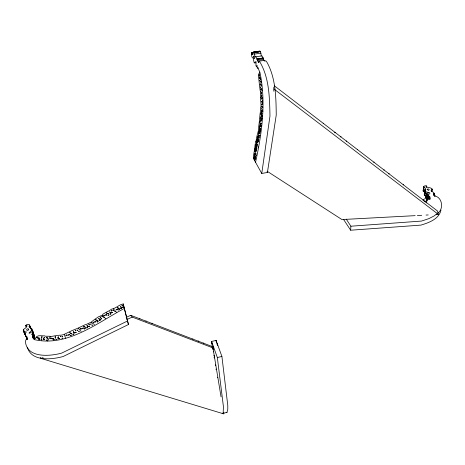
<?xml version="1.0" encoding="UTF-8"?>
<svg xmlns="http://www.w3.org/2000/svg" width="465" height="465" viewBox="0 0 465 465"><rect width="100%" height="100%" fill="white"/><g stroke="black" fill="none" stroke-linecap="round" stroke-linejoin="round"><path stroke-width="0.7" d="M55.225 336.66L55.068 337.439A1.093 0.75 -22.1 0 1 55.114 337.555C55.097 339.421 56.399 337.288 55.213 336.561M251.873 52.894L252.1 54.696L252.565 53.719L252.884 54.504L253.623 51.97L259.842 51.069L260.371 51.644L251.873 52.894L251.681 52.487L251.385 53.306L251.908 57.038L253.088 58.108L254.152 62.624L254.378 62.258L254.93 63.321L255.785 61.572L256.105 61.706L255.924 65.879L256.663 66.6L257.011 65.495L257.186 67.878L257.837 68.558L257.895 67.547L259.517 71.604L259.546 73.191L258.662 73.947L258.447 75.557L259.249 83.026A4.051 1.087 82.4 0 0 259.272 83.392L260.168 90.652A1.18 0.314 82.2 0 0 260.4 91.192L260.586 91.39M261.673 89.111L261.708 89.652L261.696 88.699A6.644 1.808 82.2 0 0 261.673 89.111M23.82 331.045L23.297 329.9C24.041 328.557 26.278 328.174 26.197 326.866L25.755 325.448C26.488 324.274 28.394 324.047 29.429 324.942L29.557 325.361C28.115 327.337 30.115 327.366 30.928 328.325C32.126 329.11 31.951 330.865 33.271 333.457M440.989 210.093C439.03 219.184 428.788 222.729 420.935 225.107L350.656 230.216L350.872 226.217L346.251 219.125M427.817 199.334L426.806 199.415A1.11 0.668 5.4 0 0 426.62 199.531L427.37 199.799A5.278 3.179 5.4 0 1 427.608 199.909A12.34 7.411 4.8 0 0 427.736 199.601L428.306 196.003L427.876 195.463L429.23 194.771L427.608 194.579C422.923 191.103 434.397 194.748 428.044 192.283C426.353 192.202 424.394 191.144 425.213 190.266C424.778 189.133 426.347 188.011 423.917 187.395L423.83 186.517L424.353 186L426.068 185.709L426.783 186.093L426.585 187.424M217.132 344.286L217.085 343.501M258.226 147.446L256.238 141.354L256.238 139.977A5.993 1.529 81 0 0 256.308 139.61C256.703 135.234 258.552 132.287 258.72 127.799A3.418 0.901 81.2 0 1 258.674 127.387L258.685 126.747A3.429 0.901 81.2 0 1 258.726 126.579L259.214 122.626A4.697 1.244 81.3 0 1 259.313 121.824L260.063 113.873A3.784 1.006 81.5 0 1 260.109 113.675L260.266 112.611A1.168 0.308 81.6 0 1 260.266 112.297L260.662 109.258A5.162 1.383 81.7 0 1 260.766 108.362L261.039 105.253L260.644 99.655A4.226 1.139 81.9 0 1 260.65 99.359L260.4 91.192M50.127 337.061L50.162 336.683A0.982 0.674 -22.3 0 0 49.935 336.271L45.157 336.195L44.483 335.811A3.36 2.29 -22.6 0 0 44.187 335.835C41.205 336.032 36.741 334.434 35.27 338.578C33.84 340.304 31.678 335.451 32.893 335.899C34.73 333.498 29.452 335.474 32.637 333.539C33.445 329.017 29.568 334.492 28.999 333.062L31.55 330.493L31.736 329.412M109.612 311.922L110.298 312.869A1.389 0.971 -17.2 0 0 110.833 312.992L112.67 312.294M262.493 104.462C262.574 103.666 262.51 100.981 261.452 101.626M273.798 91.21L273.827 87.153M26.691 337.224L26.749 338.491L27.266 339.159M216.045 340.764L216.167 341.606M259.737 51.505L259.842 51.069M120.313 306.545L120.935 307.493A1.29 0.901 -16.3 0 0 121.452 307.621L123.289 306.935M83.433 327.953L83.032 328.761A3.784 2.633 -19.8 0 1 82.66 328.767L81.974 328.267L83.13 328.098A6.777 4.697 -19.8 0 0 83.433 327.953L83.485 327.924M260.673 113.03L261.522 116.331L261.4 115.361M259.278 126.172L260.011 129.067L259.644 127.271A1.505 0.395 81.3 0 1 259.598 127.061L259.238 126.027M424.557 192.202L423.133 191.039L423.708 187.04M423.83 186.517L423.133 191.039M423.336 191.394L423.917 187.395M425.26 193.016C424.074 198.811 423.999 191.016 424.905 189.918M424.493 194.108L425.12 189.063M424.557 193.829L425.115 189.726M424.621 194.271L424.772 192.574M425.923 196.021L424.685 195.317L425.277 191.313M424.685 195.317L425.301 191.231M213.208 349.738L213.22 349.639A3.36 0.465 77.2 0 0 213.226 349.482L212.987 348.645A5.458 0.756 77.2 0 1 213.028 348.895L213.04 349.407M261.562 113.925L261.568 113.879A8.678 2.296 81.7 0 0 261.609 113.57L261.528 112.112L261.905 113.379A4.795 1.273 81.6 0 1 261.946 113.867L261.568 113.879M427.422 198.764L425.83 197.579L426.504 193.155M425.888 197.718L426.533 193.376M426.05 197.823L426.649 193.812M426.498 197.846L427.103 193.835M265.114 61.153C265.387 59.962 266.707 61.752 266.962 62.252C275.815 78.155 276.012 97.313 276.245 115.018L267.422 172.439L261.76 173.474L269.973 116.058C269.59 98.086 269.375 78.573 260.208 62.508C259.592 61.781 258.709 61.182 258.685 62.56A5.156 1.378 83 0 1 258.523 62.694L258.18 61.328L264.469 60.398L264.538 61.148M426.382 200.101L426.178 201.438L426.434 200.09L427.352 200.572A2.511 1.511 5.3 0 1 427.37 200.781L426.114 200.863A6.376 3.825 5.1 0 0 426.329 200.717L426.434 200.09M426.672 197.985L427.277 193.975M426.835 198.41L427.44 194.393M426.998 198.596L427.608 194.579M427.37 198.811L428.033 194.754M428.457 199.037L428.864 196.364L428.306 196.003M428.695 199.072C428.724 193.545 430.491 197.433 430.294 199.148C427.759 198.636 424.818 197.689 422.947 200.177M429.23 199.572L429.747 196.224M431.729 191.487C433.601 186.93 428.201 187.982 425.899 186.82L426.783 186.093M432.02 191.069L432.148 188.813M433.578 195.387C436.705 191.493 427.974 191.487 432.229 189.732M433.781 194.765L433.897 193.382M433.886 195.12L433.996 193.428M69.436 334.422L68.983 335.306A4.08 2.831 -20.9 0 1 68.588 335.312C67.21 334.98 68.268 334.626 69.111 334.585A7.359 5.074 -21 0 0 69.436 334.422L69.494 334.393M260.121 84.397L260.679 83.578L261.237 86.083M434.734 196.631L434.949 195.288L434.45 195.033A2.505 1.482 5.6 0 1 433.781 194.329L434.089 193.58M32.428 332.626L34.166 336.968M33.085 335.742C36.439 343.966 34.131 334.382 32.393 332.835M254.483 150.021L253.809 153.81A2.924 0.732 80.5 0 0 253.756 153.962L253.559 155.258A2.063 0.517 80.4 0 0 253.425 156.013L253.344 158.303L261.76 173.474M255.535 162.366C262.062 132.781 266.224 102.044 259.865 72.046M254.32 153.671L254.977 156.757L254.896 155.932M256.163 147.074L256.25 147.928L255.581 144.702M425.83 197.579L426.161 197.079M259.877 78.62L260.028 77.411A3.203 0.86 82.5 0 0 259.912 77.074L259.703 76.719L259.83 78.196A8.126 2.156 82.5 0 1 259.877 78.62L259.883 78.695M58.392 336.887L58.317 338.357L59.683 338.613M253.623 51.97C254.803 52.318 254.628 58.456 255.547 56.753L262.091 55.91L263.736 59.776A3.278 0.901 83.1 0 0 264.242 60.404L264.469 60.398M257.54 136.222L258.116 139.401L257.854 137.524A1.715 0.448 81 0 1 257.819 137.297L257.505 136.059M33.957 336.055L34.398 335.625L32.806 332.039M41.931 336.625C42.577 337.875 40.432 339.404 41.35 337.654A1.07 0.727 -22.8 0 0 41.379 337.474L41.955 336.573M86.967 325.419L87.298 326.511A1.226 0.86 -19.5 0 0 87.757 326.697L89.722 326.128M73.301 331.661L73.627 332.853A1.325 0.924 -20.7 0 0 74.121 333.056L76.243 332.434M97.301 322.053L97.354 321.949A2.162 1.517 -18.6 0 1 97.476 321.78L98.243 321.449L97.325 321.995M223.345 413.251L227.013 412.321L227.786 409.247L227.792 405.532L221.904 356.457L216.086 340.403L216.039 340.769M26.197 326.866L27.214 325.895L25.744 325.733M23.297 329.9L23.616 330.237L23.25 330.923L24 331.766L26.395 331.905L25.366 333.155L25.046 334.445L27.069 338.95M261.388 120.947L261.446 118.755A1.552 0.413 81.5 0 0 261.284 118.029L260.702 116.901M108.002 315.38L108.06 315.282A2.139 1.5 -17.5 0 1 108.194 315.125L108.973 314.846L108.031 315.322M259.894 133.217L259.941 131.246A1.418 0.372 81.1 0 0 259.796 130.578L259.267 129.52M212.644 347.448L212.511 346.966L212.732 347.46M118.558 310.004L118.622 309.899A2.273 1.593 -16.5 0 1 118.761 309.742L119.54 309.469L118.587 309.946M27.04 339.177L26.517 338.038L26.749 337.544A2.668 1.784 -23.4 0 0 26.726 336.579L25.761 336.096M139.733 318.932L139.942 318.566M145.9 321.234L146.08 320.926M151.956 323.559L152.136 323.245M98.592 318.502L99.388 319.397A1.407 0.982 -18.3 0 0 99.946 319.484L101.748 318.665M192.748 339.188L192.923 338.886M198.171 341.258L198.346 340.967M203.496 343.356L203.699 343.019M47.424 341.025L50.272 336.858M426.248 202.972L426.173 202.525M424.51 193.097L424.853 192.929M44.448 337.567L43.629 339.078L44.646 339.671M261.661 96.575L261.917 95.778A3.668 0.982 82 0 0 261.824 95.354L261.4 94.79L261.65 96.168A8.847 2.354 82.1 0 1 261.661 96.575L261.667 96.644M25.087 334.097L24.825 334.352L23.25 330.923M84.31 329.005L84.357 328.947A2.47 1.732 -19.8 0 1 84.578 328.743L85.403 328.517L84.357 328.947M105.758 318.723L102.335 315.497L100.899 315.729A5.243 3.627 -18.1 0 1 100.457 315.979L98.191 316.95L95.249 319.042A0.907 0.634 -18.7 0 0 95.034 319.106L91.047 322.21L85.955 324.599A2.947 2.058 -19.7 0 0 85.624 324.582L84.99 324.762A2.964 2.069 -19.6 0 0 84.781 324.901L83.7 325.454A0.918 0.639 -19.8 0 0 83.438 325.506L80.422 326.976A4.04 2.819 -20.1 0 0 79.556 327.377L78.515 328.459L81.189 331.504M31.835 328.738L33.393 332.208L32.963 332.661M437.699 213.173C443.959 209.285 442.32 197.381 435.112 196.096A3.929 2.325 5.7 0 1 434.74 195.963L434.473 195.573L434.949 195.288M53.562 338.392L52.562 339.142A3.075 2.116 -22 0 1 52.289 339.02C51.58 338.171 52.603 338.264 53.213 338.45A7.405 5.069 -21.8 0 0 53.562 338.392L53.62 338.38M216.086 340.403L211.592 341.455L212.057 345.292A2.302 0.32 77.2 0 0 212.098 345.542L212.511 348.018M256 151.451L256.116 149.777A1.569 0.401 80.6 0 0 255.994 149.085L255.471 147.731M259.435 121.167L261.51 126.352M58.352 336.834C56.678 337.892 58.41 339.584 59.741 338.59M260.632 128.572L260.551 129.561L260.54 128.764A2.866 0.756 81.2 0 1 260.632 128.572L260.656 128.555M436.664 213.97L434.077 215.963L428.794 218.66L421.534 221.067L350.872 226.217M95.947 321.274L95.86 322.042A3.993 2.784 -18.6 0 1 95.476 322.111L94.529 321.751L95.691 321.454A6.033 4.191 -18.8 0 0 95.947 321.274L95.988 321.245M95.563 319.786L97.952 320.408L96.447 320.228A1.494 1.046 -18.7 0 0 96.267 320.199L95.505 319.763M260.156 84.444L260.813 84.339L261.237 86.013M323.181 123.446L323.541 123.202M334.579 132.734L335.323 132.246M340.543 136.983L341.054 136.652M346.187 141.302L346.692 140.982M106.764 314.52L106.601 315.282A3.947 2.749 -17.6 0 1 106.218 315.322L105.334 314.904L106.497 314.683A5.964 4.139 -17.7 0 0 106.764 314.52L106.811 314.491M117.389 309.132L117.192 309.893A3.819 2.662 -16.6 0 1 116.82 309.934L115.971 309.51L117.122 309.295A6.225 4.325 -16.7 0 0 117.389 309.132L117.436 309.103M357.312 149.689L357.707 149.445M106.543 313.009L108.798 313.788L107.403 313.52A1.476 1.029 -17.7 0 0 107.188 313.462L106.433 312.962M117.25 307.621L119.424 308.405L118.017 308.121A1.366 0.953 -16.7 0 0 117.854 308.08L117.145 307.568M373.726 162.285L374.122 162.047M124.44 308.347C96.61 323.239 67.117 347.309 33.933 339.537M113.222 308.905L116.762 306.929A0.895 0.622 -16.6 0 1 117.035 306.859L117.965 306.261A2.604 1.819 -16.4 0 1 118.191 306.092L119.784 305.255A1.843 1.285 -16.3 0 1 120.743 304.72L123.208 303.93L128.485 324.506L63.147 356.521C51.946 359.596 31.312 361.915 27.348 347.192M383.765 170.126L384.259 169.835M388.705 173.916L389.199 173.625M260.499 91.436L262.254 90.425M403.231 184.861L403.579 184.669M44.442 337.503C42.763 337.904 42.797 340.403 44.71 339.653M69.791 332.615L71.767 333.777L70.418 333.289A1.401 0.971 -21.1 0 0 70.267 333.225L69.698 332.551M83.723 326.296L85.595 327.354L84.322 326.912A1.302 0.907 -19.9 0 0 84.177 326.854L83.636 326.232M123.208 303.93L127.48 321.013L61.735 353.086C50.365 356.248 27.452 358.486 25.441 342.031C25.47 340.694 25.837 339.433 27.092 338.822A4.185 2.802 -23.5 0 0 27.319 338.508L27.208 338.026L26.517 338.038M424.539 194.614L424.167 194.823M126.131 317.392L130.735 315.311L211.226 346.158L212.97 347.913L221.055 396.895M40.507 357.387L41.083 358.428L43.065 357.533M126.98 319.49L132.269 317.095L212.97 347.913M78.783 327.825L71.197 330.946A3.226 2.244 -20.8 0 0 70.965 331.092L69.849 331.69A0.994 0.686 -21 0 0 69.506 331.754L66.228 333.353A4.383 3.046 -21.3 0 0 65.28 333.794C63.037 335.393 60.02 335.12 57.491 335.41A3.551 2.453 -21.9 0 0 57.218 335.486L55.887 335.707A0.837 0.575 -21.9 0 0 55.591 335.695L50.162 336.683M101.725 318.711L100.213 319.188L98.685 318.508M258.18 61.328L257.959 61.334A3.284 0.878 83 0 1 257.465 60.7L256.494 57.689L255.547 56.753M211.61 341.444L217.335 357.544L221.904 356.457M112.64 312.335L111.123 312.713L109.705 311.934M123.26 306.97L121.749 307.342L120.638 306.755M214.464 357.754L214.359 357.033L214.475 357.806M257.099 59.113L263.37 58.189M257.209 59.456L263.481 58.532M257.354 60.45L263.626 59.52M254.663 54.068L260.9 53.161L261.249 56.108M253.599 52.19L259.819 51.29M251.681 52.487L254.657 52.132M255.791 51.888L258.104 51.632M251.507 52.615L254.925 52.121M253.739 52.406L259.958 51.505M254.082 52.708L258.929 52.004M76.196 332.469L74.516 332.76L73.389 331.685M89.681 326.163L88.123 326.424L87.048 325.442M213.301 349.029L213.191 348.297L213.313 349.087M53.324 339.863L54.498 339.735L53.702 339.677A3.243 2.244 -22.4 0 0 53.365 339.822M33.713 335.172L34.398 335.625M226.42 412.356L227.013 412.321M415.169 215.65L341.932 219.556L267.102 171.23M417.343 215.533L421.691 215.301M426.045 215.068L428.219 214.952M436.193 214.528L438.373 214.412L437.542 211.046L274.222 85.7M222.171 413.437L222.735 413.408L223.194 412.49L223.421 406.637L217.335 357.544M259.394 80.625L259.732 80.433A1.296 0.349 82.5 0 0 259.819 80.509L260.354 81.154L259.348 80.614M343.507 219.341L350.656 230.216M25.889 335.201L25.552 335.114M38.682 339.694L39.752 339.752L39.095 339.572A3.348 2.284 -23.1 0 0 38.735 339.659M123.911 307.371L124.207 307.423M423.836 200.857L424.417 201.078A1.011 0.61 5.3 0 0 424.568 201.2L425.336 201.961L424.371 201.461M41.083 358.428L223.868 413.931L223.636 412.513M46.512 340.142L47.343 339.921L46.901 340.002A5.534 3.813 -22.8 0 0 46.512 340.142M24.825 334.352L25.418 334.719M216.458 342.066L216.62 342.67L216.463 342.194M261.487 101.707L262.208 102.527L262.498 104.398M30.376 327.988L31.085 328.796L29.557 325.361M91.192 322.326L94.494 324.599M274.013 89.047L438.373 214.412M254.216 156.635L254.733 157.908A1.447 0.36 80.4 0 1 254.849 158.571L254.744 160.222L254.233 156.74M33.393 332.208L32.829 332.08M116.43 312.218L113.274 308.807L111.926 308.987L108.316 311.283A3.168 2.209 -17.6 0 0 107.967 311.294L106.311 312.248A0.889 0.622 -17.6 0 0 106.003 312.329L103.544 313.84A3.557 2.482 -17.9 0 0 102.852 314.189L102.335 315.497M130.735 315.311L132.269 317.095M260.999 97.586L261.365 97.871A1.302 0.349 82.1 0 0 261.429 98.01L261.964 99.278L260.946 97.516M257.285 138.977L257.802 140.453A1.604 0.413 80.9 0 1 257.906 141.162L257.75 142.761L257.296 139.093M267.212 172.073L267.422 172.439M260.9 53.161L260.371 51.644M261.01 107.711L262.94 111.338M26.627 336.387L27.15 337.532M23.506 329.801L24.029 330.946M24 331.766L25.308 334.626M23.703 331.336L24.755 333.626M25.761 335.823L27.284 339.345M25.755 325.448L26.424 326.93M32.66 337.235L33.434 338.95M30.551 328.017L31.062 329.162M29.615 326.267L30.126 327.412M32.637 333.539L34.526 337.863M33.271 335.137L34.805 338.567M32.399 333.911L33.416 336.201M32.893 335.899L34.422 339.328M30.917 328.069L31.428 329.214M32.707 331.975L34.346 335.8M29.429 324.942L30.957 328.377M32.486 331.807L34.137 335.404M31.312 329.36L32.073 331.08M32.37 331.719L33.899 335.155M260.685 117.011L261.26 118.639M259.255 129.619L259.906 133.193M255.192 153.781L255.122 154.694A7.016 1.761 80.6 0 1 255.076 154.897L255.407 155.136A4.295 1.081 80.5 0 0 255.384 154.735L255.262 153.956M256.407 155.688L254.442 150.021L255.018 145.847A3.592 0.918 80.7 0 1 254.983 145.452L255.657 141.895A4.046 1.035 80.8 0 1 255.738 141.302L255.878 141.017L256.296 141.5M258.464 136.507L258.36 136.204L258.348 137.39A6.94 1.79 81.1 0 1 258.296 137.582L258.65 137.954A4.586 1.186 81 0 0 258.639 137.541L258.528 136.716M260.72 113.187L261.074 114.146A1.645 0.442 81.6 0 0 261.127 114.373L261.359 115.122M64.403 334.498L65.501 338.136M255.488 147.841L256.017 151.445M127.48 321.013L128.485 324.506M258.244 132.618L259.714 137.919M214.272 357.783L214.156 357.387A5.144 0.703 77.1 0 1 214.191 357.632L214.22 357.823M254.355 153.822L254.64 154.787A1.54 0.389 80.5 0 0 254.681 154.996L254.867 155.729M214.132 355.324L214.214 356.062L214.132 355.429M255.616 144.853L255.907 145.876A1.68 0.43 80.7 0 0 255.948 146.091L256.139 146.859M217.074 343.455L217.207 344.309M261.272 118.703L261.4 120.917M217.603 344.524L217.76 345.588M260.528 78.335L260.708 79.753L260.516 78.788A4.057 1.099 82.5 0 1 260.516 78.382M217.388 377.411L217.428 377.76M216.039 369.477L216.027 369.367A14.932 2.011 77.1 0 0 215.998 369.012M81.055 328.523L81.236 328.848A5.103 3.557 -19.7 0 0 81.398 328.993A17.67 12.131 -19.4 0 1 80.8 329.104L80.061 329.156L80.654 328.523A1.145 0.796 -20.1 0 1 80.898 328.395L81.055 328.523M256.686 143.906L256.686 144.086A19.78 4.941 81 0 1 256.68 144.667A6.516 1.657 80.7 0 0 256.599 144.353L256.436 143.342L256.686 143.906M259.83 135.391L259.813 135.89L259.737 135.466A4.133 1.087 81 0 1 259.83 135.391M75.446 330.342C74.981 331.44 76.696 330.476 75.452 330.173A7.899 5.516 -20 0 0 75.446 330.342M253.611 56.654L253.826 58.398L254.489 58.596A1.732 0.453 82.9 0 0 254.431 57.945L253.878 56.05L253.611 56.654M261.307 123.353L261.289 123.911L261.208 123.446A4.569 1.215 81.3 0 1 261.307 123.353M427.137 189.441L428.521 190.418A1.325 0.785 5.1 0 0 428.858 190.214C430.026 189.133 427.695 188.453 427.137 189.441M111.35 310.94C111.49 311.585 112.315 310.329 111.275 310.521A7.103 4.958 -16.6 0 0 111.263 310.655L111.35 310.94M38.136 338.264L38.246 338.59A2.645 1.802 -22.7 0 0 38.415 338.77L39.688 338.183A6.719 4.551 -22.4 0 1 39.316 338.171L38.711 337.66L38.136 338.264M262.051 116.279L262.12 116.843L262.237 115.768A3.168 0.849 81.5 0 0 262.138 115.907L262.051 116.279M262.626 101.132L262.62 101.277A1.163 0.314 82 0 1 262.591 101.556L262.376 100.045L262.626 101.132M258.726 135.286L258.714 135.78A20.268 5.144 81.2 0 1 258.685 136.344A6.661 1.721 80.9 0 0 258.616 136.018L258.453 134.995L258.726 135.286M260.115 126.12L260.08 126.579A7.882 2.058 81.4 0 1 260.045 126.846L260.388 126.864A4.388 1.151 81.3 0 0 260.348 126.422L260.028 125.288L260.115 126.12M66.867 334.992L67.053 335.399A5.516 3.83 -20.8 0 0 67.222 335.556A19.077 13.037 -20.5 0 1 66.576 335.678L65.786 335.736L66.437 335.044A1.244 0.866 -21.3 0 1 66.698 334.905L66.867 334.992M258.43 141.441C258.249 142.912 258.366 139.756 258.43 141.441M258.61 139.965L258.645 140.378L258.825 139.645A2.476 0.645 80.9 0 0 258.714 139.68L258.61 139.965M261.086 82.578L260.795 81.398L261.086 82.578M260.441 131.182C260.266 132.647 260.324 129.078 260.441 131.182M262.307 97.778L262.446 98.592L262.37 97.197A3.865 1.052 82 0 0 262.318 97.551L262.307 97.778M261.993 118.651C261.795 120.296 261.865 116.326 261.993 118.651M261.289 92.587L261.191 93.174A1.535 0.413 82.1 0 0 261.196 93.5L261.487 93.703A5.894 1.587 82 0 1 261.592 93.82A18.524 4.865 82 0 0 261.487 93.093L261.318 92.233L261.289 92.587M255.233 158.036L255.221 159.187L255.233 158.036M256.511 149.265L256.494 150.439L256.511 149.265M213.057 347.169L212.964 346.541L213.057 347.169M103.957 315.427L103.678 315.933L104.404 315.799A17.368 11.921 -17.4 0 0 104.985 315.642A5.749 4.011 -17.4 0 1 104.776 315.526L104.392 315.13L103.98 315.38M259.191 75.295L259.197 75.574A1.424 0.384 82.5 0 0 259.226 75.923L259.493 75.743A6.719 1.808 82.4 0 1 259.592 75.725A15.624 4.115 82.3 0 0 259.441 75.086L259.249 74.394L259.191 75.295M104.212 317.49L103.747 317.746A3.069 2.151 -17.9 0 1 103.846 317.508L104.212 317.49M255.872 153.293L255.837 153.717L255.779 153.293A3.418 0.866 80.5 0 1 255.872 153.293M262.679 107.746L262.766 107.194A5.964 1.622 81.7 0 0 262.708 107.502L262.679 107.746M255.442 157.06L255.483 157.536L255.576 156.763A2.552 0.645 80.4 0 0 255.523 156.821L255.442 157.06M256.727 148.283L256.767 148.777L256.866 147.992A2.424 0.622 80.6 0 0 256.808 148.05L256.727 148.283M256.447 145.452L256.401 145.824A6.783 1.721 80.9 0 1 256.355 146.033L256.697 146.306A4.481 1.139 80.8 0 0 256.668 145.894L256.372 144.615L256.447 145.452M88.937 324.372C88.542 325.308 90.146 324.163 88.937 324.053A7.26 5.086 -18.8 0 0 88.937 324.21L88.937 324.372M122.063 305.569L122.539 305.371L122.01 305.145A6.946 4.853 -15.6 0 0 121.993 305.284L122.063 305.569M260.574 87.002L260.534 87.682L260.574 87.002M260.999 88.978L260.964 89.606L260.731 88.809L260.999 88.978M115.186 311.23L114.71 311.503A3.04 2.127 -16.8 0 1 114.826 311.277L115.186 311.23M215.714 365.74L215.609 365.037L215.714 365.74M257.529 144.516L257.482 144.923L257.43 144.487A3.488 0.895 80.7 0 1 257.529 144.516M28.621 329.162L28.045 330.406A1.412 0.942 -22.7 0 1 27.551 330.406C25.18 330.249 27.778 327.674 28.621 329.162M100.266 317.461L100.731 317.176L100.08 316.991A7.178 5.01 -17.7 0 0 100.144 317.13L100.266 317.461M51.197 338.52L51.191 338.607A4.946 3.412 -22 0 0 51.179 338.822A15.572 10.625 -21.3 0 1 50.65 338.741L50.069 338.537L51.051 338.043A1.279 0.878 -22.3 0 1 51.336 337.991L51.197 338.52M92.459 325.099L91.896 325.465A3.598 2.528 -19.1 0 1 92.082 325.227L92.459 325.099M41.054 339.694L42.03 339.967L41.071 339.648M79.213 331.312L78.597 331.714A3.929 2.755 -20.3 0 1 78.806 331.452L79.213 331.312M261.725 104.352C261.347 105.706 261.417 103.346 261.725 104.352M262.01 106.514L261.923 106.979L261.743 106.026L262.01 106.514M212.162 343.612L211.941 343.089L212.162 343.612M261.708 110.368L261.522 110.565A1.471 0.395 81.7 0 0 261.487 110.804L261.772 111.548A6.475 1.721 81.6 0 1 261.865 111.856A22.483 5.842 81.8 0 0 261.853 111.135L261.708 110.368M260.156 123.737L259.999 123.859A1.331 0.355 81.3 0 0 259.964 124.074L260.22 124.765A5.911 1.552 81.2 0 1 260.313 125.044A20.541 5.278 81.4 0 0 260.295 124.393L260.156 123.737M47.668 337.945L47.523 338.508L48.122 338.293L47.668 337.945M62.711 338.311L61.915 338.625A5.045 3.522 -21.8 0 1 62.258 338.427L62.711 338.311M36.642 337.619L37.026 337.95A12.979 8.789 -22 0 0 37.421 338.148A5.563 3.79 -22.7 0 1 37.543 337.927L37.979 337.299A1.174 0.796 -22.9 0 0 37.712 337.299L36.642 337.619M47.081 337.206L46.209 337.95L47.081 337.206M55.881 339.27L56.713 339.566A0.977 0.674 -22.1 0 0 57.003 339.438L55.881 339.27M102.405 316.584L102.259 316.944L101.591 316.781L102.405 316.584M93.209 322.495L92.942 322.884L93.668 322.704A17.589 12.078 -18.5 0 0 94.25 322.512A5.818 4.057 -18.5 0 1 94.023 322.414L93.587 322.042L93.209 322.495M113.518 310.254L113.344 310.608L112.704 310.399L113.518 310.254M60.787 336.271C59.654 337.514 61.781 335.852 60.787 336.271M91.187 323.995L90.908 324.361L90.379 324.076L91.187 323.995M77.87 330.109L77.556 330.51L76.998 330.197L77.87 330.109M260.586 119.302L260.191 118.581A9.172 2.424 81.3 0 1 260.272 118.685L260.586 119.302M260.598 121.353L260.383 120.476L260.598 121.353M259.168 131.682L258.807 131.008A8.329 2.168 81 0 1 258.883 131.107L259.168 131.682M259.185 133.536L258.982 132.734L259.185 133.536M70.732 335.224L70.651 335.288A2.697 1.883 -21.1 0 0 70.407 335.509L71.546 335.044L70.732 335.224M99.998 320.495L99.01 320.652L100.202 320.234A0.616 0.43 -18.4 0 1 99.998 320.495M62.688 336.747L62.159 337.049L62.025 336.544L62.688 336.747M110.78 314.003L109.804 314.096L111.007 313.759A0.61 0.424 -17.4 0 1 110.78 314.003M121.237 308.696L120.389 308.719L121.586 308.388A0.645 0.453 -16.4 0 1 121.237 308.696M73.546 334.306L72.662 334.248L74.005 333.98A0.796 0.552 -20.8 0 1 73.54 334.312M87.251 327.842L86.455 327.837L87.67 327.546A0.727 0.506 -19.6 0 1 87.246 327.848M263.225 58.02L256.953 58.945L263.271 58.02M254.093 158.437L253.768 157.699A7.731 1.924 80.3 0 1 253.832 157.763L254.093 158.437M255.337 149.567L255 148.707A7.981 2.011 80.5 0 1 255.07 148.852L255.337 149.567M255.291 151.195L255.116 150.34L255.291 151.195M257.081 140.732L256.744 139.791A8.149 2.081 80.7 0 1 256.814 139.953L257.081 140.732M256.976 142.302L256.82 141.424L256.976 142.302M213.499 351.325L213.54 351.627A2.668 0.372 77.2 0 0 213.609 351.895L213.499 351.325"/></g></svg>
